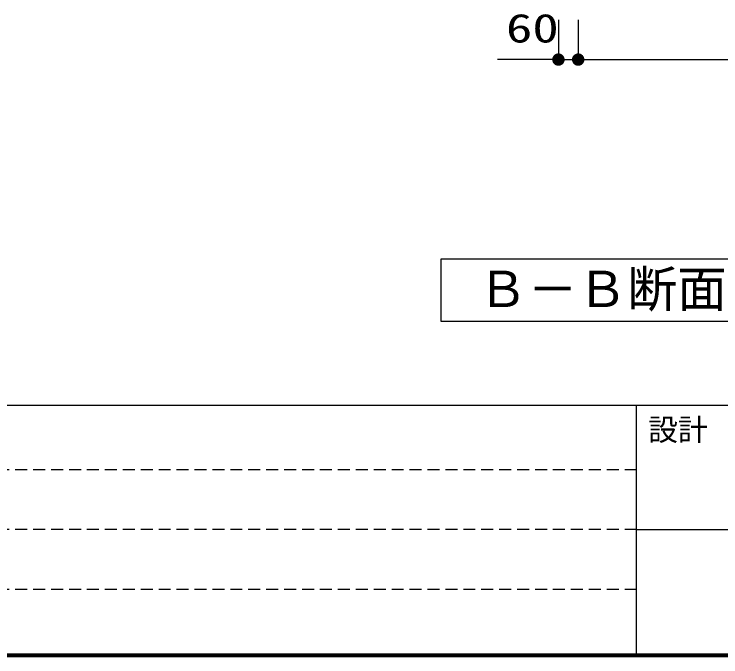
# Model space of a CAD drawing. Units: millimetres, scale not verified. Extents: x -10482 to 6837, y -7144 to 4933.
# Drawn here: x -3207 to -1078, y -6651 to -4715 of the extents above; entities that cross this region are included whole.
import ezdxf
from ezdxf.enums import TextEntityAlignment as Align

# ---------------------------------------------------------------- set-up
doc = ezdxf.new("R2010")
doc.units = ezdxf.units.MM
doc.header["$LTSCALE"] = 30
doc.linetypes.add('DASHED1', pattern=[1.8, 1.2, -0.6])
for name, color, linetype, lineweight in [('0-1_KIKI', 3, 'Continuous', 25), ('0-6_SUNPO', 7, 'Continuous', 25), ('0-7_07', 7, 'Continuous', 25)]:
    doc.layers.add(name, color=color, linetype=linetype, lineweight=lineweight)
doc.styles.add('MS Gothic', font='')
doc.styles.add('ＭＳ ゴシック', font='')
doc.styles.get('MS Gothic').set_extended_font_data('MS Gothic')
doc.styles.get('ＭＳ ゴシック').set_extended_font_data('MS Gothic')

msp = doc.modelspace()

# ---------------------------------------------------------------- linework, layer by layer
at = {"layer": '0-1_KIKI'}
msp.add_lwpolyline([(107.48, -5639.74), (107.48, -5453.43), (-1921.85, -5453.43), (-1921.85, -5639.74)], close=True, dxfattribs=at)
at = {"layer": '0-6_SUNPO', "color": 4}
for p, q in [((-1567.18, -4731.78), (-1567.18, -4851.78)), ((-1507.64, -4731.78), (-1507.64, -4851.78)), ((-1507.64, -4731.78), (-1507.64, -4851.78)), ((-1567.18, -4851.78), (-1750.47, -4851.78)), ((-1567.18, -4851.78), (-1507.64, -4851.78)), ((-1507.64, -4851.78), (-307.18, -4851.78))]:
    msp.add_line(p, q, dxfattribs=at)
at = {"layer": '0-6_SUNPO'}
for points in [[(-1567.18, -4833.03), (-1567.18, -4851.78), (-1570.84, -4833.39)], [(-1563.52, -4833.39), (-1567.18, -4851.78), (-1567.18, -4833.03)], [(-1507.64, -4833.03), (-1507.64, -4851.78), (-1511.29, -4833.39)], [(-1507.64, -4833.03), (-1507.64, -4851.78), (-1511.29, -4833.39)], [(-1503.98, -4833.39), (-1507.64, -4851.78), (-1507.64, -4833.03)], [(-1503.98, -4833.39), (-1507.64, -4851.78), (-1507.64, -4833.03)], [(-1585.57, -4848.12), (-1567.18, -4851.78), (-1585.93, -4851.78)], [(-1585.93, -4851.78), (-1567.18, -4851.78), (-1585.57, -4855.44)], [(-1584.5, -4844.61), (-1567.18, -4851.78), (-1585.57, -4848.12)], [(-1585.57, -4855.44), (-1567.18, -4851.78), (-1584.5, -4858.96)], [(-1582.77, -4841.37), (-1567.18, -4851.78), (-1584.5, -4844.61)], [(-1584.5, -4858.96), (-1567.18, -4851.78), (-1582.77, -4862.2)], [(-1580.44, -4838.52), (-1567.18, -4851.78), (-1582.77, -4841.37)], [(-1582.77, -4862.2), (-1567.18, -4851.78), (-1580.44, -4865.04)], [(-1577.6, -4836.19), (-1567.18, -4851.78), (-1580.44, -4838.52)], [(-1580.44, -4865.04), (-1567.18, -4851.78), (-1577.6, -4867.37)], [(-1574.36, -4834.46), (-1567.18, -4851.78), (-1577.6, -4836.19)], [(-1577.6, -4867.37), (-1567.18, -4851.78), (-1574.36, -4869.1)], [(-1570.84, -4833.39), (-1567.18, -4851.78), (-1574.36, -4834.46)], [(-1574.36, -4869.1), (-1567.18, -4851.78), (-1570.84, -4870.17)], [(-1570.84, -4870.17), (-1567.18, -4851.78), (-1567.18, -4870.53)], [(-1560.01, -4834.46), (-1567.18, -4851.78), (-1563.52, -4833.39)], [(-1556.76, -4836.19), (-1567.18, -4851.78), (-1560.01, -4834.46)], [(-1553.92, -4838.52), (-1567.18, -4851.78), (-1556.76, -4836.19)], [(-1551.59, -4841.37), (-1567.18, -4851.78), (-1553.92, -4838.52)], [(-1549.86, -4844.61), (-1567.18, -4851.78), (-1551.59, -4841.37)], [(-1548.79, -4848.12), (-1567.18, -4851.78), (-1549.86, -4844.61)], [(-1548.43, -4851.78), (-1567.18, -4851.78), (-1548.79, -4848.12)], [(-1567.18, -4870.53), (-1567.18, -4851.78), (-1563.52, -4870.17)], [(-1563.52, -4870.17), (-1567.18, -4851.78), (-1560.01, -4869.1)], [(-1560.01, -4869.1), (-1567.18, -4851.78), (-1556.76, -4867.37)], [(-1556.76, -4867.37), (-1567.18, -4851.78), (-1553.92, -4865.04)], [(-1553.92, -4865.04), (-1567.18, -4851.78), (-1551.59, -4862.2)], [(-1551.59, -4862.2), (-1567.18, -4851.78), (-1549.86, -4858.96)], [(-1549.86, -4858.96), (-1567.18, -4851.78), (-1548.79, -4855.44)], [(-1548.79, -4855.44), (-1567.18, -4851.78), (-1548.43, -4851.78)], [(-1526.03, -4848.12), (-1507.64, -4851.78), (-1526.39, -4851.78)], [(-1526.03, -4848.12), (-1507.64, -4851.78), (-1526.39, -4851.78)], [(-1526.39, -4851.78), (-1507.64, -4851.78), (-1526.03, -4855.44)], [(-1526.39, -4851.78), (-1507.64, -4851.78), (-1526.03, -4855.44)], [(-1524.96, -4844.61), (-1507.64, -4851.78), (-1526.03, -4848.12)], [(-1524.96, -4844.61), (-1507.64, -4851.78), (-1526.03, -4848.12)], [(-1526.03, -4855.44), (-1507.64, -4851.78), (-1524.96, -4858.96)], [(-1526.03, -4855.44), (-1507.64, -4851.78), (-1524.96, -4858.96)], [(-1523.23, -4841.37), (-1507.64, -4851.78), (-1524.96, -4844.61)], [(-1523.23, -4841.37), (-1507.64, -4851.78), (-1524.96, -4844.61)], [(-1524.96, -4858.96), (-1507.64, -4851.78), (-1523.23, -4862.2)], [(-1524.96, -4858.96), (-1507.64, -4851.78), (-1523.23, -4862.2)], [(-1520.89, -4838.52), (-1507.64, -4851.78), (-1523.23, -4841.37)], [(-1520.89, -4838.52), (-1507.64, -4851.78), (-1523.23, -4841.37)], [(-1523.23, -4862.2), (-1507.64, -4851.78), (-1520.89, -4865.04)], [(-1523.23, -4862.2), (-1507.64, -4851.78), (-1520.89, -4865.04)], [(-1518.05, -4836.19), (-1507.64, -4851.78), (-1520.89, -4838.52)], [(-1518.05, -4836.19), (-1507.64, -4851.78), (-1520.89, -4838.52)], [(-1520.89, -4865.04), (-1507.64, -4851.78), (-1518.05, -4867.37)], [(-1520.89, -4865.04), (-1507.64, -4851.78), (-1518.05, -4867.37)], [(-1514.81, -4834.46), (-1507.64, -4851.78), (-1518.05, -4836.19)], [(-1514.81, -4834.46), (-1507.64, -4851.78), (-1518.05, -4836.19)], [(-1518.05, -4867.37), (-1507.64, -4851.78), (-1514.81, -4869.1)], [(-1518.05, -4867.37), (-1507.64, -4851.78), (-1514.81, -4869.1)], [(-1511.29, -4833.39), (-1507.64, -4851.78), (-1514.81, -4834.46)], [(-1511.29, -4833.39), (-1507.64, -4851.78), (-1514.81, -4834.46)], [(-1514.81, -4869.1), (-1507.64, -4851.78), (-1511.29, -4870.17)], [(-1514.81, -4869.1), (-1507.64, -4851.78), (-1511.29, -4870.17)], [(-1511.29, -4870.17), (-1507.64, -4851.78), (-1507.64, -4870.53)], [(-1511.29, -4870.17), (-1507.64, -4851.78), (-1507.64, -4870.53)], [(-1500.46, -4834.46), (-1507.64, -4851.78), (-1503.98, -4833.39)], [(-1500.46, -4834.46), (-1507.64, -4851.78), (-1503.98, -4833.39)], [(-1497.22, -4836.19), (-1507.64, -4851.78), (-1500.46, -4834.46)], [(-1497.22, -4836.19), (-1507.64, -4851.78), (-1500.46, -4834.46)], [(-1494.38, -4838.52), (-1507.64, -4851.78), (-1497.22, -4836.19)], [(-1494.38, -4838.52), (-1507.64, -4851.78), (-1497.22, -4836.19)], [(-1492.05, -4841.37), (-1507.64, -4851.78), (-1494.38, -4838.52)], [(-1492.05, -4841.37), (-1507.64, -4851.78), (-1494.38, -4838.52)], [(-1490.31, -4844.61), (-1507.64, -4851.78), (-1492.05, -4841.37)], [(-1490.31, -4844.61), (-1507.64, -4851.78), (-1492.05, -4841.37)], [(-1489.25, -4848.12), (-1507.64, -4851.78), (-1490.31, -4844.61)], [(-1489.25, -4848.12), (-1507.64, -4851.78), (-1490.31, -4844.61)], [(-1488.89, -4851.78), (-1507.64, -4851.78), (-1489.25, -4848.12)], [(-1488.89, -4851.78), (-1507.64, -4851.78), (-1489.25, -4848.12)], [(-1507.64, -4870.53), (-1507.64, -4851.78), (-1503.98, -4870.17)], [(-1503.98, -4870.17), (-1507.64, -4851.78), (-1500.46, -4869.1)], [(-1500.46, -4869.1), (-1507.64, -4851.78), (-1497.22, -4867.37)], [(-1497.22, -4867.37), (-1507.64, -4851.78), (-1494.38, -4865.04)], [(-1494.38, -4865.04), (-1507.64, -4851.78), (-1492.05, -4862.2)], [(-1492.05, -4862.2), (-1507.64, -4851.78), (-1490.31, -4858.96)], [(-1490.31, -4858.96), (-1507.64, -4851.78), (-1489.25, -4855.44)], [(-1489.25, -4855.44), (-1507.64, -4851.78), (-1488.89, -4851.78)], [(-1507.64, -4870.53), (-1507.64, -4851.78), (-1503.98, -4870.17)], [(-1503.98, -4870.17), (-1507.64, -4851.78), (-1500.46, -4869.1)], [(-1500.46, -4869.1), (-1507.64, -4851.78), (-1497.22, -4867.37)], [(-1497.22, -4867.37), (-1507.64, -4851.78), (-1494.38, -4865.04)], [(-1494.38, -4865.04), (-1507.64, -4851.78), (-1492.05, -4862.2)], [(-1492.05, -4862.2), (-1507.64, -4851.78), (-1490.31, -4858.96)], [(-1490.31, -4858.96), (-1507.64, -4851.78), (-1489.25, -4855.44)], [(-1489.25, -4855.44), (-1507.64, -4851.78), (-1488.89, -4851.78)]]:
    msp.add_solid(points, dxfattribs=at)
at = {"layer": '0-7_07'}
for p, q in [((-9341.55, -5893.08), (6828.45, -5893.08)), ((-1331.56, -6643.08), (-1331.56, -5893.08)), ((-1331.56, -6268.08), (6828.44, -6268.08)), ((-9341.55, -6643.08), (6828.45, -6643.08)), ((6836.85, -6651.49), (-9349.95, -6651.49)), ((6836.25, -6650.89), (-9349.35, -6650.89)), ((6835.65, -6650.29), (-9348.75, -6650.29)), ((6835.05, -6649.69), (-9348.15, -6649.69)), ((6834.45, -6649.09), (-9347.55, -6649.09)), ((6833.85, -6648.49), (-9346.95, -6648.49)), ((6833.25, -6647.89), (-9346.35, -6647.89)), ((6832.65, -6647.29), (-9345.75, -6647.29)), ((6832.05, -6646.69), (-9345.15, -6646.69)), ((6831.45, -6646.09), (-9344.55, -6646.09)), ((6830.85, -6645.49), (-9343.95, -6645.49)), ((6830.25, -6644.89), (-9343.35, -6644.89)), ((6829.65, -6644.29), (-9342.75, -6644.29)), ((6829.05, -6643.69), (-9342.15, -6643.69))]:
    msp.add_line(p, q, dxfattribs=at)
at = {"layer": '0-7_07', "linetype": 'DASHED1'}
for p, q in [((-1331.56, -6088.08), (-9341.55, -6088.08)), ((-1331.56, -6268.08), (-9341.55, -6268.08)), ((-1331.56, -6448.08), (-9341.55, -6448.08))]:
    msp.add_line(p, q, dxfattribs=at)

# ---------------------------------------------------------------- texts
at = {"layer": '0-1_KIKI', "color": 4, "style": 'MS Gothic'}
msp.add_text('Ｂ－Ｂ断面図', height=110, dxfattribs=at).set_placement((-1809.85, -5630.74), align=Align.BOTTOM_LEFT)
at = {"layer": '0-6_SUNPO', "color": 3, "style": 'ＭＳ ゴシック', "width": 1.35}
msp.add_text('60', height=86.59, dxfattribs=at).set_placement((-1725.26, -4826.31), align=Align.BOTTOM_LEFT)
at = {"layer": '0-7_07', "style": 'MS Gothic'}
msp.add_text('設計', height=65.98, dxfattribs=at).set_placement((-1297.18, -6019.78), align=Align.BOTTOM_LEFT)

doc.saveas('drawing.dxf')
